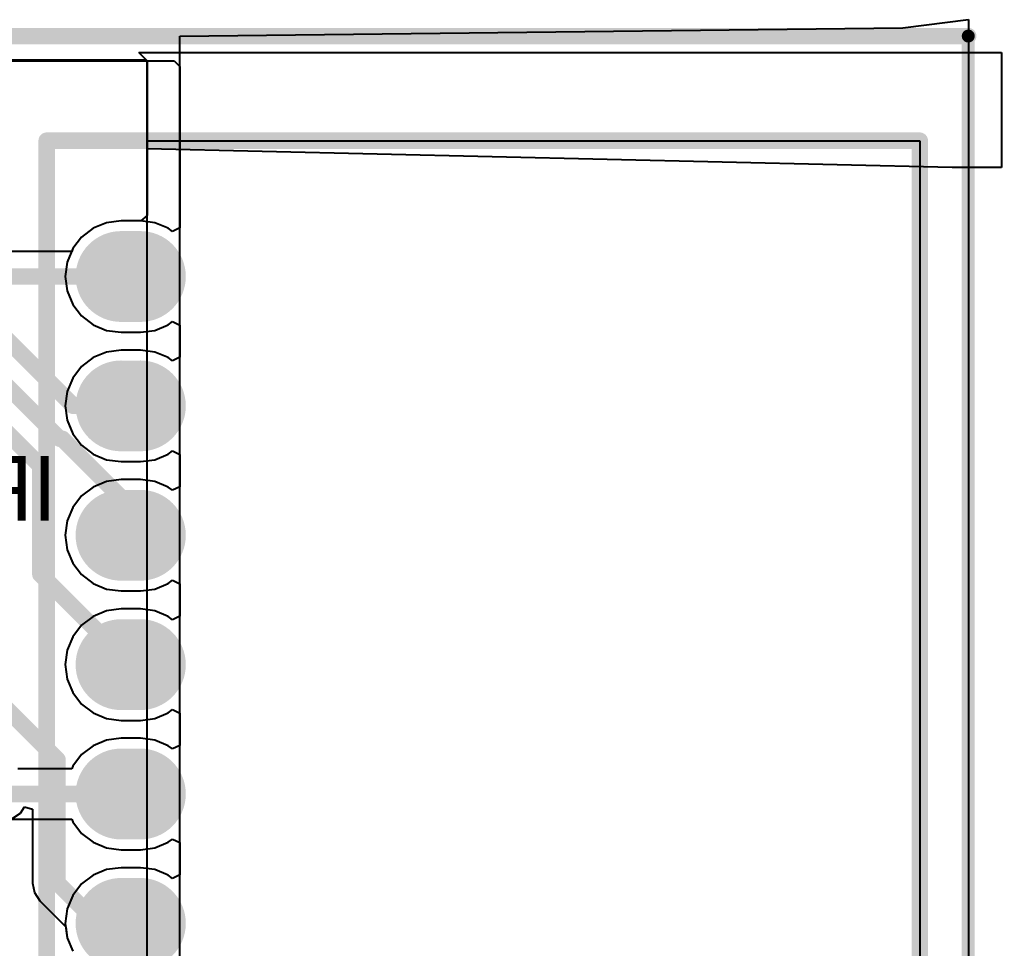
# Model space of a CAD drawing. Header units: millimetres. Extents: x 119.5 to 187.2, y 82 to 144.9.
# Drawn here: x 172.02 to 187.2, y 123.18 to 137.54 of the extents above; entities that cross this region are included whole.
import ezdxf

# ---------------------------------------------------------------- set-up
doc = ezdxf.new("R2010")
doc.units = ezdxf.units.MM
for name, color, linetype in [('BottomLayer', 5, 'Continuous'), ('BottomOverlay', 54, 'Continuous'), ('BottomSolder', 6, 'Continuous'), ('Mechanical1', 6, 'Continuous'), ('PadHoleLayer', 156, 'Continuous'), ('TopLayer', 1, 'Continuous'), ('TopOverlay', 2, 'Continuous'), ('TopSolder', 216, 'Continuous')]:
    doc.layers.add(name, color=color, linetype=linetype)

msp = doc.modelspace()

# ---------------------------------------------------------------- linework, layer by layer
at = {"layer": 'BottomLayer'}
for p, q in [((185.674, 137.414), (186.69, 137.541)), ((186.69, 137.541), (186.69, 116.84)), ((174.498, 137.287), (185.674, 137.414)), ((174.495, 118.179), (174.498, 137.287)), ((168.656, 136.906), (174.408, 136.906)), ((174.408, 136.906), (174.498, 136.816)), ((174.498, 136.816), (174.498, 134.321)), ((173.363, 134.402), (173.155, 134.316)), ((173.586, 134.431), (173.363, 134.402)), ((173.886, 134.431), (173.586, 134.431)), ((174.109, 134.402), (173.886, 134.431)), ((174.317, 134.316), (174.109, 134.402)), ((173.155, 134.316), (172.977, 134.179)), ((174.384, 134.265), (174.317, 134.316)), ((174.498, 134.321), (174.384, 134.265)), ((172.977, 134.179), (172.84, 134.001)), ((172.84, 134.001), (172.754, 133.793)), ((172.754, 133.793), (172.725, 133.57)), ((172.725, 133.57), (172.754, 133.347)), ((172.754, 133.347), (172.84, 133.139)), ((172.84, 133.139), (172.977, 132.961)), ((172.977, 132.961), (173.155, 132.824)), ((173.155, 132.824), (173.363, 132.738)), ((174.109, 132.738), (174.317, 132.824)), ((174.317, 132.824), (174.383, 132.875)), ((174.383, 132.875), (174.497, 132.819)), ((173.363, 132.738), (173.586, 132.709)), ((173.586, 132.709), (173.886, 132.709)), ((173.886, 132.709), (174.109, 132.738)), ((174.497, 132.819), (174.497, 132.321)), ((173.363, 132.402), (173.155, 132.316)), ((173.586, 132.431), (173.363, 132.402)), ((173.886, 132.431), (173.586, 132.431)), ((174.109, 132.402), (173.886, 132.431)), ((174.317, 132.316), (174.109, 132.402)), ((173.155, 132.316), (172.977, 132.179)), ((174.383, 132.265), (174.317, 132.316)), ((174.497, 132.321), (174.383, 132.265)), ((172.977, 132.179), (172.84, 132.001)), ((172.84, 132.001), (172.754, 131.793)), ((172.754, 131.793), (172.725, 131.57)), ((172.725, 131.57), (172.754, 131.347)), ((172.754, 131.347), (172.84, 131.139)), ((172.84, 131.139), (172.977, 130.961)), ((172.977, 130.961), (173.155, 130.824)), ((174.317, 130.824), (174.383, 130.875)), ((174.383, 130.875), (174.497, 130.819)), ((173.155, 130.824), (173.363, 130.738)), ((173.363, 130.738), (173.586, 130.709)), ((173.586, 130.709), (173.886, 130.709)), ((173.886, 130.709), (174.109, 130.738)), ((174.109, 130.738), (174.317, 130.824)), ((174.497, 130.819), (174.497, 130.321)), ((173.363, 130.402), (173.155, 130.316)), ((173.586, 130.431), (173.363, 130.402)), ((173.886, 130.431), (173.586, 130.431)), ((174.109, 130.402), (173.886, 130.431)), ((174.317, 130.316), (174.109, 130.402)), ((173.155, 130.316), (172.977, 130.179)), ((174.383, 130.265), (174.317, 130.316)), ((174.497, 130.321), (174.383, 130.265)), ((172.977, 130.179), (172.84, 130.001)), ((172.84, 130.001), (172.754, 129.793)), ((172.754, 129.793), (172.725, 129.57)), ((172.725, 129.57), (172.754, 129.347)), ((172.754, 129.347), (172.84, 129.139)), ((172.84, 129.139), (172.977, 128.961)), ((172.977, 128.961), (173.155, 128.824)), ((174.317, 128.824), (174.383, 128.875)), ((174.383, 128.875), (174.497, 128.819)), ((173.155, 128.824), (173.363, 128.738)), ((173.363, 128.738), (173.586, 128.709)), ((173.886, 128.709), (174.109, 128.738)), ((174.109, 128.738), (174.317, 128.824)), ((174.497, 128.819), (174.497, 128.321)), ((173.586, 128.709), (173.886, 128.709)), ((173.586, 128.431), (173.363, 128.402)), ((173.886, 128.431), (173.586, 128.431)), ((174.109, 128.402), (173.886, 128.431)), ((173.155, 128.316), (172.977, 128.179)), ((173.363, 128.402), (173.155, 128.316)), ((174.317, 128.316), (174.109, 128.402)), ((174.383, 128.265), (174.317, 128.316)), ((174.497, 128.321), (174.383, 128.265)), ((172.977, 128.179), (172.84, 128.001)), ((172.84, 128.001), (172.754, 127.793)), ((172.754, 127.793), (172.725, 127.57)), ((172.725, 127.57), (172.754, 127.347)), ((172.754, 127.347), (172.84, 127.139)), ((172.84, 127.139), (172.977, 126.961)), ((172.977, 126.961), (173.155, 126.824)), ((173.155, 126.824), (173.363, 126.738)), ((174.109, 126.738), (174.317, 126.824)), ((174.317, 126.824), (174.383, 126.875)), ((174.383, 126.875), (174.496, 126.818)), ((174.496, 126.818), (174.496, 126.322)), ((173.363, 126.738), (173.586, 126.709)), ((173.586, 126.709), (173.886, 126.709)), ((173.886, 126.709), (174.109, 126.738)), ((173.155, 126.316), (172.977, 126.179)), ((173.363, 126.402), (173.155, 126.316)), ((173.586, 126.431), (173.363, 126.402)), ((173.886, 126.431), (173.586, 126.431)), ((174.109, 126.402), (173.886, 126.431)), ((174.317, 126.316), (174.109, 126.402)), ((174.382, 126.266), (174.317, 126.316)), ((174.496, 126.322), (174.382, 126.266)), ((172.977, 126.179), (172.84, 126.001)), ((172.84, 126.001), (172.823, 125.958)), ((172.823, 125.958), (171.989, 125.958)), ((171.89, 125.182), (172.823, 125.182)), ((172.823, 125.182), (172.84, 125.139)), ((172.84, 125.139), (172.977, 124.961)), ((172.977, 124.961), (173.155, 124.824)), ((173.155, 124.824), (173.363, 124.738)), ((174.109, 124.738), (174.317, 124.824)), ((174.317, 124.824), (174.382, 124.874)), ((174.382, 124.874), (174.496, 124.818)), ((174.496, 124.818), (174.496, 124.322)), ((173.363, 124.738), (173.586, 124.709)), ((173.586, 124.709), (173.886, 124.709)), ((173.886, 124.709), (174.109, 124.738)), ((173.363, 124.402), (173.155, 124.316)), ((173.586, 124.431), (173.363, 124.402)), ((173.886, 124.431), (173.586, 124.431)), ((174.109, 124.402), (173.886, 124.431)), ((174.317, 124.316), (174.109, 124.402)), ((174.496, 124.322), (174.382, 124.266)), ((172.977, 124.179), (172.84, 124.001)), ((173.155, 124.316), (172.977, 124.179)), ((174.382, 124.266), (174.317, 124.316)), ((172.84, 124.001), (172.754, 123.793)), ((172.754, 123.793), (172.725, 123.57)), ((172.725, 123.57), (172.754, 123.347)), ((172.754, 123.347), (172.84, 123.139))]:
    msp.add_line(p, q, dxfattribs=at)
for points, const_width in [([(173.586, 133.57), (173.886, 133.57)], 1.2), ([(173.586, 131.57), (173.886, 131.57)], 1.2), ([(173.586, 129.57), (173.886, 129.57)], 1.2), ([(173.586, 127.57), (173.886, 127.57)], 1.2), ([(173.586, 125.57), (173.886, 125.57)], 1.2), ([(171.704, 125.57), (173.736, 125.57)], 0.254), ([(173.586, 123.57), (173.886, 123.57)], 1.2)]:
    msp.add_lwpolyline(points, dxfattribs=dict(at, const_width=const_width))
for points, const_width in [([(173.286, 133.57, 1), (173.886, 133.57, 1)], 0.6), ([(173.586, 133.57, 1), (174.186, 133.57, 1)], 0.6), ([(173.286, 131.57, 1), (173.886, 131.57, 1)], 0.6), ([(173.586, 131.57, 1), (174.186, 131.57, 1)], 0.6), ([(173.286, 129.57, 1), (173.886, 129.57, 1)], 0.6), ([(173.586, 129.57, 1), (174.186, 129.57, 1)], 0.6), ([(173.286, 127.57, 1), (173.886, 127.57, 1)], 0.6), ([(173.586, 127.57, 1), (174.186, 127.57, 1)], 0.6), ([(173.286, 125.57, 1), (173.886, 125.57, 1)], 0.6), ([(173.586, 125.57, 1), (174.186, 125.57, 1)], 0.6), ([(173.673, 125.57, 1), (173.799, 125.57, 1)], 0.127), ([(173.286, 123.57, 1), (173.886, 123.57, 1)], 0.6), ([(173.586, 123.57, 1), (174.186, 123.57, 1)], 0.6)]:
    msp.add_lwpolyline(points, format="xyb", close=True, dxfattribs=dict(at, const_width=const_width))
at = {"layer": 'BottomSolder', "const_width": 1.403}
for points in [[(173.586, 133.57), (173.886, 133.57)], [(173.586, 131.57), (173.886, 131.57)], [(173.586, 129.57), (173.886, 129.57)], [(173.586, 127.57), (173.886, 127.57)], [(173.586, 125.57), (173.886, 125.57)], [(173.586, 123.57), (173.886, 123.57)]]:
    msp.add_lwpolyline(points, dxfattribs=at)
at = {"layer": 'BottomSolder', "const_width": 0.702}
for points in [[(173.235, 133.57, 1), (173.937, 133.57, 1)], [(173.535, 133.57, 1), (174.237, 133.57, 1)], [(173.235, 131.57, 1), (173.937, 131.57, 1)], [(173.535, 131.57, 1), (174.237, 131.57, 1)], [(173.235, 129.57, 1), (173.937, 129.57, 1)], [(173.535, 129.57, 1), (174.237, 129.57, 1)], [(173.235, 127.57, 1), (173.937, 127.57, 1)], [(173.535, 127.57, 1), (174.237, 127.57, 1)], [(173.235, 125.57, 1), (173.937, 125.57, 1)], [(173.535, 125.57, 1), (174.237, 125.57, 1)], [(173.235, 123.57, 1), (173.937, 123.57, 1)], [(173.535, 123.57, 1), (174.237, 123.57, 1)]]:
    msp.add_lwpolyline(points, format="xyb", close=True, dxfattribs=at)
at = {"layer": 'Mechanical1'}
for points, const_width in [([(170.307, 137.287), (186.686, 137.287)], 0.254), ([(186.686, 82.179), (186.686, 137.287)], 0.2)]:
    msp.add_lwpolyline(points, dxfattribs=dict(at, const_width=const_width))
for points, const_width in [([(186.622, 137.287, 1), (186.749, 137.287, 1)], 0.127), ([(186.636, 137.287, 1), (186.736, 137.287, 1)], 0.1)]:
    msp.add_lwpolyline(points, format="xyb", close=True, dxfattribs=dict(at, const_width=const_width))
at = {"layer": 'PadHoleLayer', "const_width": 0.4}
for points in [[(173.536, 133.57, 1), (173.936, 133.57, 1)], [(173.536, 131.57, 1), (173.936, 131.57, 1)], [(173.536, 129.57, 1), (173.936, 129.57, 1)], [(173.536, 127.57, 1), (173.936, 127.57, 1)], [(173.536, 125.57, 1), (173.936, 125.57, 1)], [(173.536, 123.57, 1), (173.936, 123.57, 1)]]:
    msp.add_lwpolyline(points, format="xyb", close=True, dxfattribs=at)
at = {"layer": 'TopLayer'}
for p, q in [((168.596, 136.921), (173.975, 136.921)), ((173.99, 136.906), (173.863, 137.033)), ((173.863, 137.033), (187.198, 137.033)), ((173.975, 136.921), (173.99, 136.906)), ((187.198, 137.033), (187.198, 135.255)), ((173.99, 135.542), (173.99, 136.906)), ((173.99, 136.906), (173.99, 135.542)), ((173.99, 113.67), (173.99, 135.67)), ((173.99, 135.67), (185.936, 135.67)), ((185.936, 135.67), (185.936, 113.67)), ((186.436, 135.255), (173.99, 135.542)), ((173.99, 135.542), (173.99, 134.514)), ((187.198, 135.255), (186.436, 135.255)), ((173.99, 134.514), (173.895, 134.43)), ((173.363, 134.402), (173.155, 134.316)), ((173.586, 134.431), (173.363, 134.402)), ((173.886, 134.431), (173.586, 134.431)), ((173.895, 134.43), (173.886, 134.431)), ((173.155, 134.316), (172.977, 134.179)), ((172.977, 134.179), (172.84, 134.001)), ((172.823, 133.958), (171.899, 133.958)), ((172.84, 134.001), (172.823, 133.958)), ((171.881, 125.175), (172.031, 125.276)), ((172.031, 125.276), (172.095, 125.371)), ((172.095, 125.371), (172.217, 125.334)), ((172.217, 125.334), (172.217, 124.194)), ((172.217, 124.194), (172.246, 124.045)), ((172.246, 124.045), (172.33, 123.919)), ((172.33, 123.919), (172.731, 123.518)), ((172.731, 123.518), (172.754, 123.347)), ((172.754, 123.347), (172.84, 123.139))]:
    msp.add_line(p, q, dxfattribs=at)
for points, const_width in [([(169.926, 134.493), (172.849, 131.57)], 0.254), ([(169.716, 133.985), (172.639, 131.062)], 0.254), ([(173.586, 133.57), (173.886, 133.57)], 1.2), ([(169.505, 133.477), (172.339, 130.643)], 0.254), ([(171.738, 133.57), (173.736, 133.57)], 0.254), ([(173.586, 131.57), (173.886, 131.57)], 1.2), ([(172.849, 131.57), (173.23, 131.57)], 0.254), ([(172.639, 131.062), (172.678, 131.062)], 0.254), ([(172.678, 131.062), (173.736, 130.004)], 0.254), ([(172.339, 128.967), (172.339, 130.643)], 0.254), ([(173.586, 129.57), (173.886, 129.57)], 1.2), ([(173.736, 129.57), (173.736, 130.004)], 0.254), ([(172.339, 128.967), (173.736, 127.57)], 0.254), ([(173.586, 127.57), (173.886, 127.57)], 1.2), ([(171.704, 127), (172.605, 126.099)], 0.254), ([(172.605, 124.194), (172.605, 126.099)], 0.254), ([(173.586, 125.57), (173.886, 125.57)], 1.2), ([(172.605, 124.194), (173.228, 123.571)], 0.254), ([(173.586, 123.57), (173.886, 123.57)], 1.2), ([(173.228, 123.571), (173.482, 123.571)], 0.254)]:
    msp.add_lwpolyline(points, dxfattribs=dict(at, const_width=const_width))
for points, const_width in [([(173.286, 133.57, 1), (173.886, 133.57, 1)], 0.6), ([(173.586, 133.57, 1), (174.186, 133.57, 1)], 0.6), ([(173.673, 133.57, 1), (173.799, 133.57, 1)], 0.127), ([(173.286, 131.57, 1), (173.886, 131.57, 1)], 0.6), ([(173.586, 131.57, 1), (174.186, 131.57, 1)], 0.6), ([(172.785, 131.57, 1), (172.912, 131.57, 1)], 0.127), ([(172.785, 131.57, 1), (172.912, 131.57, 1)], 0.127), ([(173.166, 131.57, 1), (173.293, 131.57, 1)], 0.127), ([(172.575, 131.062, 1), (172.702, 131.062, 1)], 0.127), ([(172.575, 131.062, 1), (172.702, 131.062, 1)], 0.127), ([(172.615, 131.062, 1), (172.742, 131.062, 1)], 0.127), ([(172.615, 131.062, 1), (172.742, 131.062, 1)], 0.127), ([(172.275, 130.643, 1), (172.403, 130.643, 1)], 0.127), ([(172.275, 130.643, 1), (172.403, 130.643, 1)], 0.127), ([(173.286, 129.57, 1), (173.886, 129.57, 1)], 0.6), ([(173.586, 129.57, 1), (174.186, 129.57, 1)], 0.6), ([(173.673, 130.004, 1), (173.799, 130.004, 1)], 0.127), ([(173.673, 130.004, 1), (173.799, 130.004, 1)], 0.127), ([(173.673, 129.57, 1), (173.799, 129.57, 1)], 0.127), ([(172.275, 128.967, 1), (172.403, 128.967, 1)], 0.127), ([(172.275, 128.967, 1), (172.403, 128.967, 1)], 0.127), ([(173.286, 127.57, 1), (173.886, 127.57, 1)], 0.6), ([(173.586, 127.57, 1), (174.186, 127.57, 1)], 0.6), ([(173.673, 127.57, 1), (173.799, 127.57, 1)], 0.127), ([(172.542, 126.099, 1), (172.669, 126.099, 1)], 0.127), ([(172.542, 126.099, 1), (172.669, 126.099, 1)], 0.127), ([(173.286, 125.57, 1), (173.886, 125.57, 1)], 0.6), ([(173.586, 125.57, 1), (174.186, 125.57, 1)], 0.6), ([(172.542, 124.194, 1), (172.669, 124.194, 1)], 0.127), ([(172.542, 124.194, 1), (172.669, 124.194, 1)], 0.127), ([(173.286, 123.57, 1), (173.886, 123.57, 1)], 0.6), ([(173.586, 123.57, 1), (174.186, 123.57, 1)], 0.6), ([(173.165, 123.571, 1), (173.292, 123.571, 1)], 0.127), ([(173.165, 123.571, 1), (173.292, 123.571, 1)], 0.127), ([(173.418, 123.571, 1), (173.546, 123.571, 1)], 0.127)]:
    msp.add_lwpolyline(points, format="xyb", close=True, dxfattribs=dict(at, const_width=const_width))
at = {"layer": 'TopOverlay', "const_width": 0.254}
for points in [[(172.436, 135.67), (185.936, 135.67)], [(172.436, 113.67), (172.436, 135.67)], [(185.936, 113.67), (185.936, 135.67)]]:
    msp.add_lwpolyline(points, dxfattribs=at)
at = {"layer": 'TopOverlay', "const_width": 0.127}
for points in [[(172.373, 135.67, 1), (172.5, 135.67, 1)], [(172.373, 135.67, 1), (172.5, 135.67, 1)], [(185.873, 135.67, 1), (186, 135.67, 1)], [(185.873, 135.67, 1), (186, 135.67, 1)]]:
    msp.add_lwpolyline(points, format="xyb", close=True, dxfattribs=at)
at = {"layer": 'TopSolder', "const_width": 1.403}
for points in [[(173.586, 133.57), (173.886, 133.57)], [(173.586, 131.57), (173.886, 131.57)], [(173.586, 129.57), (173.886, 129.57)], [(173.586, 127.57), (173.886, 127.57)], [(173.586, 125.57), (173.886, 125.57)], [(173.586, 123.57), (173.886, 123.57)]]:
    msp.add_lwpolyline(points, dxfattribs=at)
at = {"layer": 'TopSolder', "const_width": 0.702}
for points in [[(173.235, 133.57, 1), (173.937, 133.57, 1)], [(173.535, 133.57, 1), (174.237, 133.57, 1)], [(173.235, 131.57, 1), (173.937, 131.57, 1)], [(173.535, 131.57, 1), (174.237, 131.57, 1)], [(173.235, 129.57, 1), (173.937, 129.57, 1)], [(173.535, 129.57, 1), (174.237, 129.57, 1)], [(173.235, 127.57, 1), (173.937, 127.57, 1)], [(173.535, 127.57, 1), (174.237, 127.57, 1)], [(173.235, 125.57, 1), (173.937, 125.57, 1)], [(173.535, 125.57, 1), (174.237, 125.57, 1)], [(173.235, 123.57, 1), (173.937, 123.57, 1)], [(173.535, 123.57, 1), (174.237, 123.57, 1)]]:
    msp.add_lwpolyline(points, format="xyb", close=True, dxfattribs=at)

# ---------------------------------------------------------------- texts
at = {"layer": 'BottomOverlay', "text_generation_flag": 2}
msp.add_text('IR_B', height=1, rotation=360, dxfattribs=at).set_placement((172.593, 129.794))

doc.saveas('drawing.dxf')
